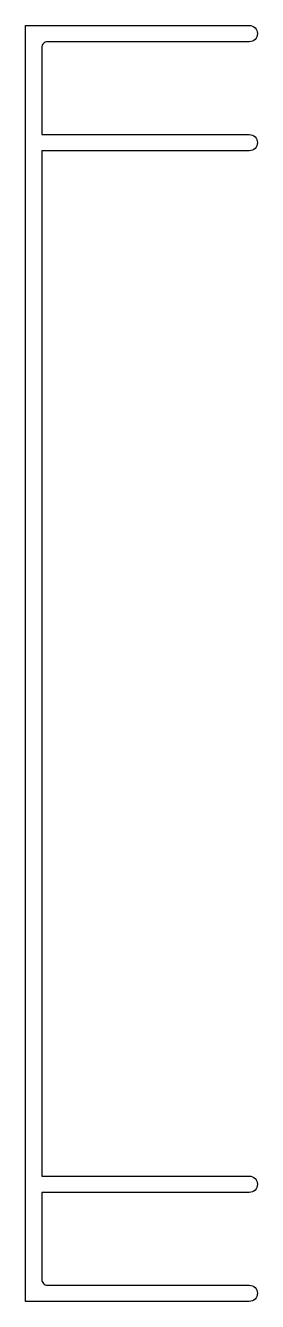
# Model space of a CAD drawing. Extents: x 175 to 195, y 137 to 247.
import ezdxf

# ---------------------------------------------------------------- set-up
doc = ezdxf.new("R2010")
doc.units = 0
doc.layers.add('ANA', color=220, linetype='CONTINUOUS')

msp = doc.modelspace()

# ---------------------------------------------------------------- linework, layer by layer
at = {"layer": 'ANA'}
msp.add_lwpolyline([(194.37, 136.91), (175.07, 136.91), (175.07, 246.91), (194.37, 246.91, -1), (194.37, 245.51), (176.97, 245.51, 0.414214), (176.47, 245.01), (176.47, 237.51), (194.37, 237.51, -1), (194.37, 236.11), (176.47, 236.11), (176.47, 236.01), (176.47, 147.71), (194.37, 147.71, -1), (194.37, 146.31), (176.47, 146.31), (176.47, 138.81, 0.414214), (176.97, 138.31), (194.37, 138.31, -0.996137)], format="xyb", close=True, dxfattribs=at)

doc.saveas('drawing.dxf')
